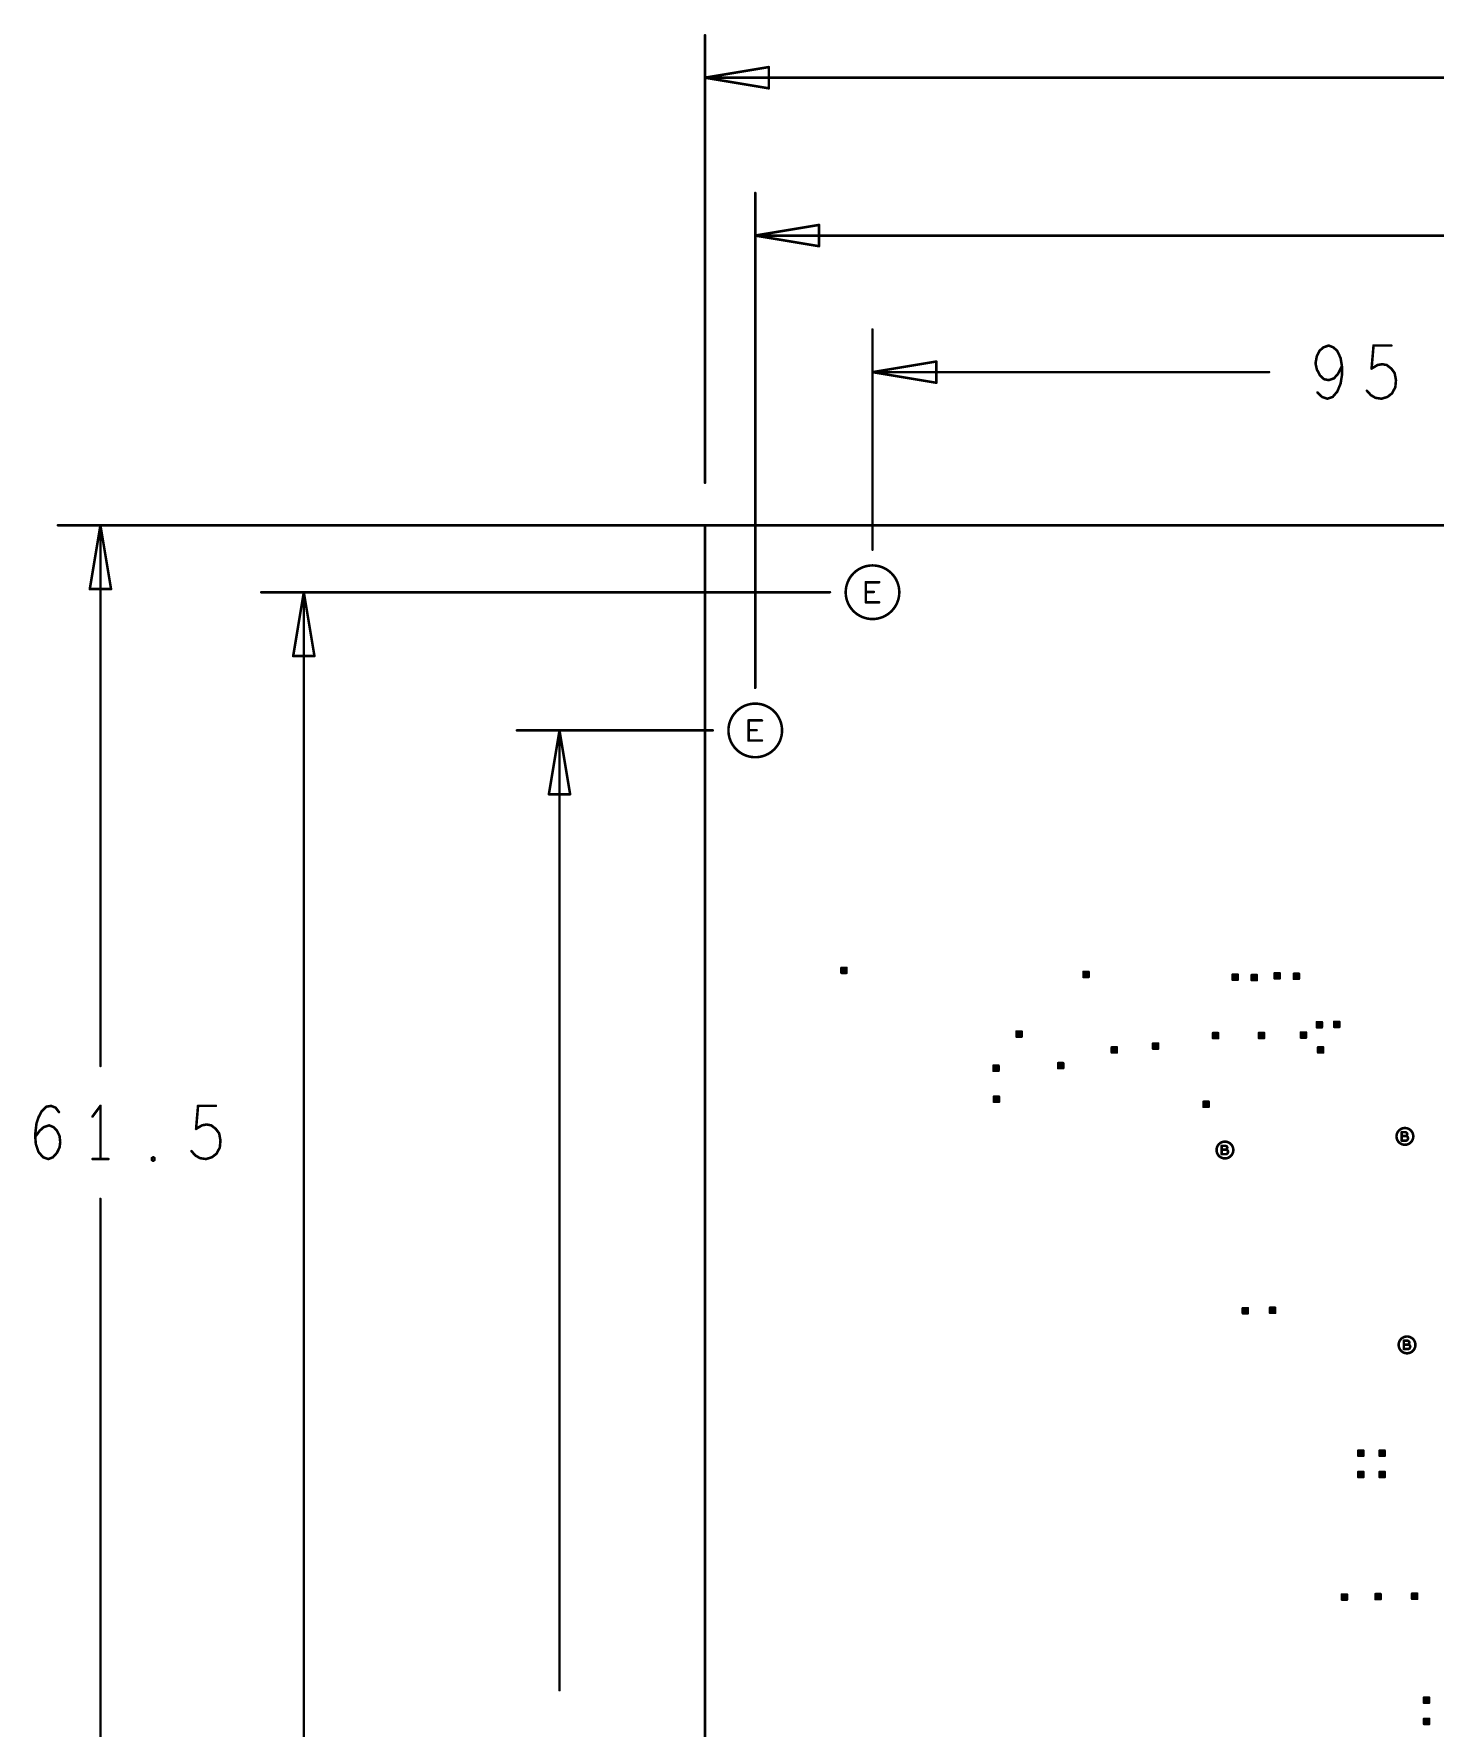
# Model space of a CAD drawing. Extents: x -18 to 16.1, y -6.6 to 15.5.
# Drawn here: x -1.577 to 1.716, y 3.167 to 7.149 of the extents above; entities that cross this region are included whole.
import ezdxf

# ---------------------------------------------------------------- set-up
doc = ezdxf.new("R2010")
doc.units = 0
doc.layers.get('0').update_dxf_attribs({"linetype": 'CONTINUOUS'})
doc.layers.add('FAB', color=13, linetype='CONTINUOUS')

# ---------------------------------------------------------------- blocks, each defined once
blk = doc.blocks.new('ROUND_1')
at = {"const_width": 0.003}
blk.add_lwpolyline([(-0.0015, 0, 1), (0.0015, 0, 1)], format="xyb", close=True, dxfattribs=at)

msp = doc.modelspace()

# ---------------------------------------------------------------- linework, layer by layer
at = {"layer": 'FAB', "const_width": 0.006}
for points in [[(0, 6.0941), (0, 7.146)], [(0.15, 7.071), (0, 7.046)], [(0, 7.046), (0.15, 7.021)], [(3.1957, 7.046), (0, 7.046)], [(0.15, 7.021), (0.15, 7.071)], [(0.1181, 5.6119), (0.1181, 6.775)], [(0.2681, 6.7), (0.1181, 6.675)], [(0.2681, 6.65), (0.2681, 6.7)], [(0.1181, 6.675), (0.2681, 6.65)], [(2.2567, 6.675), (0.1181, 6.675)], [(0.3937, 5.9367), (0.3937, 6.454)], [(1.4536, 6.4123), (1.4443, 6.404)], [(1.466, 6.4165), (1.4536, 6.4123)], [(1.4768, 6.4123), (1.466, 6.4165)], [(1.4861, 6.404), (1.4768, 6.4123)], [(1.5668, 6.3623), (1.5714, 6.4165)], [(1.5714, 6.4165), (1.6132, 6.4165)], [(0.5437, 6.379), (0.3937, 6.354)], [(0.5437, 6.329), (0.5437, 6.379)], [(1.4381, 6.3915), (1.435, 6.3748)], [(1.435, 6.3748), (1.4381, 6.3603)], [(1.4443, 6.404), (1.4381, 6.3915)], [(1.4939, 6.3873), (1.4861, 6.404)], [(1.4877, 6.3498), (1.497, 6.3686)], [(1.497, 6.3686), (1.4939, 6.3873)], [(1.497, 6.3457), (1.497, 6.3686)], [(1.5807, 6.3707), (1.5668, 6.3623)], [(1.5916, 6.3727), (1.5807, 6.3707)], [(1.6024, 6.3707), (1.5916, 6.3727)], [(1.6132, 6.3623), (1.6024, 6.3707)], [(0.3937, 6.354), (0.5437, 6.329)], [(1.3257, 6.354), (0.3937, 6.354)], [(1.4381, 6.3603), (1.4459, 6.3457)], [(1.4459, 6.3457), (1.4552, 6.3373)], [(1.4552, 6.3373), (1.466, 6.3352)], [(1.466, 6.3352), (1.4784, 6.3394)], [(1.4784, 6.3394), (1.4877, 6.3498)], [(1.4939, 6.3269), (1.497, 6.3457)], [(1.621, 6.3519), (1.6132, 6.3623)], [(1.6241, 6.3352), (1.621, 6.3519)], [(1.6226, 6.3186), (1.6241, 6.3352)], [(1.4396, 6.3061), (1.4505, 6.2957)], [(1.4505, 6.2957), (1.4629, 6.2915)], [(1.4629, 6.2915), (1.4753, 6.2957)], [(1.4753, 6.2957), (1.4861, 6.3082)], [(1.4861, 6.3082), (1.4939, 6.3269)], [(1.5559, 6.3102), (1.5652, 6.2998)], [(1.5652, 6.2998), (1.576, 6.2936)], [(1.576, 6.2936), (1.59, 6.2915)], [(1.59, 6.2915), (1.604, 6.2957)], [(1.604, 6.2957), (1.6148, 6.304)], [(1.6148, 6.304), (1.6226, 6.3186)], [(4.4276, 5.9941), (-1.521, 5.9941)], [(-1.421, 5.9941), (-1.446, 5.8441)], [(-1.396, 5.8441), (-1.421, 5.9941)], [(-1.421, 4.7233), (-1.421, 5.9941)], [(4.5276, 5.9941), (0, 5.9941)], [(0, 5.9941), (0, -0.3642)], [(0.378, 5.813), (0.378, 5.8602)], [(0.378, 5.8602), (0.4094, 5.8602)], [(-1.446, 5.8441), (-1.396, 5.8441)], [(0.2937, 5.8367), (-1.043, 5.8367)], [(-0.943, 5.8367), (-0.968, 5.6867)], [(-0.918, 5.6867), (-0.943, 5.8367)], [(-0.943, 2.6143), (-0.943, 5.8367)], [(0.3968, 5.8374), (0.378, 5.8374)], [(0.4094, 5.813), (0.378, 5.813)], [(-0.968, 5.6867), (-0.918, 5.6867)], [(0.1024, 5.4882), (0.1024, 5.5354)], [(0.1024, 5.5354), (0.1338, 5.5354)], [(0.0181, 5.5119), (-0.442, 5.5119)], [(-0.342, 5.5119), (-0.367, 5.3619)], [(-0.317, 5.3619), (-0.342, 5.5119)], [(-0.342, 3.2563), (-0.342, 5.5119)], [(0.1212, 5.5126), (0.1024, 5.5126)], [(0.1338, 5.4882), (0.1024, 5.4882)], [(-0.367, 5.3619), (-0.317, 5.3619)], [(0.3207, 4.942), (0.3207, 4.954)], [(0.3207, 4.954), (0.3327, 4.954)], [(0.3327, 4.942), (0.3207, 4.942)], [(0.3242, 4.945), (0.3267, 4.951)], [(0.3283, 4.9471), (0.3251, 4.9471)], [(0.3267, 4.951), (0.3292, 4.945)], [(0.3327, 4.954), (0.3327, 4.942)], [(0.8896, 4.9323), (0.8896, 4.9443)], [(0.8896, 4.9443), (0.9016, 4.9443)], [(0.8931, 4.9353), (0.8956, 4.9413)], [(0.8972, 4.9374), (0.894, 4.9374)], [(0.8956, 4.9413), (0.8981, 4.9353)], [(0.9016, 4.9443), (0.9016, 4.9323)], [(1.24, 4.926), (1.24, 4.938)], [(1.24, 4.938), (1.252, 4.938)], [(1.2435, 4.929), (1.246, 4.935)], [(1.246, 4.935), (1.2485, 4.929)], [(1.252, 4.938), (1.252, 4.926)], [(1.285, 4.925), (1.285, 4.937)], [(1.285, 4.937), (1.297, 4.937)], [(1.297, 4.937), (1.297, 4.925)], [(1.339, 4.929), (1.339, 4.941)], [(1.339, 4.941), (1.351, 4.941)], [(1.3425, 4.932), (1.345, 4.938)], [(1.345, 4.938), (1.3475, 4.932)], [(1.351, 4.941), (1.351, 4.929)], [(1.384, 4.928), (1.384, 4.94)], [(1.384, 4.94), (1.396, 4.94)], [(1.3875, 4.931), (1.39, 4.937)], [(1.39, 4.937), (1.3925, 4.931)], [(1.396, 4.94), (1.396, 4.928)], [(0.9016, 4.9323), (0.8896, 4.9323)], [(1.252, 4.926), (1.24, 4.926)], [(1.2476, 4.9311), (1.2444, 4.9311)], [(1.297, 4.925), (1.285, 4.925)], [(1.2885, 4.928), (1.291, 4.934)], [(1.2926, 4.9301), (1.2894, 4.9301)], [(1.291, 4.934), (1.2935, 4.928)], [(1.351, 4.929), (1.339, 4.929)], [(1.3466, 4.9341), (1.3434, 4.9341)], [(1.396, 4.928), (1.384, 4.928)], [(1.3916, 4.9331), (1.3884, 4.9331)], [(1.438, 4.8141), (1.438, 4.8261)], [(1.438, 4.8261), (1.45, 4.8261)], [(1.4415, 4.8171), (1.444, 4.8231)], [(1.4456, 4.8192), (1.4424, 4.8192)], [(1.444, 4.8231), (1.4465, 4.8171)], [(1.45, 4.8261), (1.45, 4.8141)], [(1.479, 4.815), (1.479, 4.827)], [(1.479, 4.827), (1.491, 4.827)], [(1.4825, 4.818), (1.485, 4.824)], [(1.4866, 4.8201), (1.4834, 4.8201)], [(1.485, 4.824), (1.4875, 4.818)], [(1.491, 4.827), (1.491, 4.815)], [(0.7322, 4.7922), (0.7322, 4.8042)], [(0.7322, 4.8042), (0.7442, 4.8042)], [(0.7442, 4.7922), (0.7322, 4.7922)], [(0.7357, 4.7952), (0.7382, 4.8012)], [(0.7398, 4.7973), (0.7366, 4.7973)], [(0.7382, 4.8012), (0.7407, 4.7952)], [(0.7442, 4.8042), (0.7442, 4.7922)], [(1.053, 4.764), (1.053, 4.776)], [(1.053, 4.776), (1.065, 4.776)], [(1.065, 4.776), (1.065, 4.764)], [(1.194, 4.7886), (1.194, 4.8006)], [(1.194, 4.8006), (1.206, 4.8006)], [(1.206, 4.7886), (1.194, 4.7886)], [(1.1975, 4.7916), (1.2, 4.7976)], [(1.2016, 4.7937), (1.1984, 4.7937)], [(1.2, 4.7976), (1.2025, 4.7916)], [(1.206, 4.8006), (1.206, 4.7886)], [(1.302, 4.7889), (1.302, 4.8009)], [(1.302, 4.8009), (1.314, 4.8009)], [(1.314, 4.7889), (1.302, 4.7889)], [(1.3055, 4.7919), (1.308, 4.7979)], [(1.3096, 4.794), (1.3064, 4.794)], [(1.308, 4.7979), (1.3105, 4.7919)], [(1.314, 4.8009), (1.314, 4.7889)], [(1.4007, 4.79), (1.4007, 4.802)], [(1.4007, 4.802), (1.4127, 4.802)], [(1.4127, 4.79), (1.4007, 4.79)], [(1.4042, 4.793), (1.4067, 4.799)], [(1.4083, 4.7951), (1.4051, 4.7951)], [(1.4067, 4.799), (1.4092, 4.793)], [(1.4127, 4.802), (1.4127, 4.79)], [(1.45, 4.8141), (1.438, 4.8141)], [(1.491, 4.815), (1.479, 4.815)], [(0.9561, 4.7551), (0.9561, 4.7671)], [(0.9561, 4.7671), (0.9681, 4.7671)], [(0.9681, 4.7551), (0.9561, 4.7551)], [(0.9596, 4.7581), (0.9621, 4.7641)], [(0.9637, 4.7602), (0.9605, 4.7602)], [(0.9621, 4.7641), (0.9646, 4.7581)], [(0.9681, 4.7671), (0.9681, 4.7551)], [(1.065, 4.764), (1.053, 4.764)], [(1.0565, 4.767), (1.059, 4.773)], [(1.0606, 4.7691), (1.0574, 4.7691)], [(1.059, 4.773), (1.0615, 4.767)], [(1.441, 4.7551), (1.441, 4.7671)], [(1.441, 4.7671), (1.453, 4.7671)], [(1.453, 4.7551), (1.441, 4.7551)], [(1.4445, 4.7581), (1.447, 4.7641)], [(1.4486, 4.7602), (1.4454, 4.7602)], [(1.447, 4.7641), (1.4495, 4.7581)], [(1.453, 4.7671), (1.453, 4.7551)], [(0.678, 4.712), (0.678, 4.724)], [(0.678, 4.724), (0.69, 4.724)], [(0.69, 4.712), (0.678, 4.712)], [(0.6815, 4.715), (0.684, 4.721)], [(0.6856, 4.7171), (0.6824, 4.7171)], [(0.684, 4.721), (0.6865, 4.715)], [(0.69, 4.724), (0.69, 4.712)], [(0.83, 4.718), (0.83, 4.73)], [(0.83, 4.73), (0.842, 4.73)], [(0.842, 4.718), (0.83, 4.718)], [(0.8335, 4.721), (0.836, 4.727)], [(0.8376, 4.7231), (0.8344, 4.7231)], [(0.836, 4.727), (0.8385, 4.721)], [(0.842, 4.73), (0.842, 4.718)], [(-1.5667, 4.6024), (-1.559, 4.617)], [(-1.559, 4.617), (-1.5481, 4.6274)], [(-1.5481, 4.6274), (-1.5373, 4.6295)], [(-1.5373, 4.6295), (-1.5264, 4.6253)], [(-1.5264, 4.6253), (-1.5186, 4.6149)], [(-1.421, 4.6295), (-1.4396, 4.6045)], [(-1.421, 4.5045), (-1.421, 4.6295)], [(-1.1962, 4.5753), (-1.1916, 4.6295)], [(-1.1916, 4.6295), (-1.1498, 4.6295)], [(0.679, 4.6391), (0.679, 4.6511)], [(0.679, 4.6511), (0.691, 4.6511)], [(0.691, 4.6391), (0.679, 4.6391)], [(0.6825, 4.6421), (0.685, 4.6481)], [(0.6866, 4.6442), (0.6834, 4.6442)], [(0.685, 4.6481), (0.6875, 4.6421)], [(0.691, 4.6511), (0.691, 4.6391)], [(1.1718, 4.6272), (1.1718, 4.6392)], [(1.1718, 4.6392), (1.1838, 4.6392)], [(1.1838, 4.6272), (1.1718, 4.6272)], [(1.1753, 4.6302), (1.1778, 4.6362)], [(1.1794, 4.6323), (1.1762, 4.6323)], [(1.1778, 4.6362), (1.1803, 4.6302)], [(1.1838, 4.6392), (1.1838, 4.6272)], [(-1.5745, 4.5607), (-1.5714, 4.5878)], [(-1.5714, 4.5878), (-1.5667, 4.6024)], [(-1.5636, 4.5712), (-1.5543, 4.5795)], [(-1.5543, 4.5795), (-1.5419, 4.5837)], [(-1.5419, 4.5837), (-1.531, 4.5795)], [(-1.531, 4.5795), (-1.5233, 4.5712)], [(-1.1823, 4.5837), (-1.1962, 4.5753)], [(-1.1714, 4.5857), (-1.1823, 4.5837)], [(-1.1606, 4.5837), (-1.1714, 4.5857)], [(-1.1498, 4.5753), (-1.1606, 4.5837)], [(-1.5745, 4.5566), (-1.5636, 4.5712)], [(-1.5729, 4.5399), (-1.5745, 4.5607)], [(-1.5667, 4.5212), (-1.5729, 4.5399)], [(-1.5233, 4.5712), (-1.5171, 4.5587)], [(-1.5171, 4.5587), (-1.5155, 4.5441)], [(-1.5155, 4.5441), (-1.5171, 4.5316)], [(-1.142, 4.5649), (-1.1498, 4.5753)], [(-1.1389, 4.5482), (-1.142, 4.5649)], [(-1.1404, 4.5316), (-1.1389, 4.5482)], [(1.6464, 4.5676), (1.6375, 4.5676)], [(1.6375, 4.5676), (1.6375, 4.5479)], [(1.6477, 4.5584), (1.6375, 4.5584)], [(1.6375, 4.5479), (1.6484, 4.5479)], [(1.6487, 4.5666), (1.6464, 4.5676)], [(1.6477, 4.5584), (1.649, 4.5594)], [(1.65, 4.5578), (1.6477, 4.5584)], [(1.6484, 4.5479), (1.6507, 4.5492)], [(1.65, 4.5653), (1.6487, 4.5666)], [(1.649, 4.5594), (1.65, 4.561)], [(1.6507, 4.5633), (1.65, 4.5653)], [(1.65, 4.561), (1.6507, 4.5633)], [(1.652, 4.5558), (1.65, 4.5578)], [(1.6507, 4.5492), (1.652, 4.5512)], [(1.6527, 4.5535), (1.652, 4.5558)], [(1.652, 4.5512), (1.6527, 4.5535)], [(-1.5558, 4.5087), (-1.5667, 4.5212)], [(-1.5434, 4.5045), (-1.5558, 4.5087)], [(-1.5326, 4.5087), (-1.5434, 4.5045)], [(-1.5233, 4.5191), (-1.5326, 4.5087)], [(-1.5171, 4.5316), (-1.5233, 4.5191)], [(-1.4396, 4.5045), (-1.4024, 4.5045)], [(-1.3001, 4.5066), (-1.297, 4.5087)], [(-1.3001, 4.5024), (-1.3001, 4.5066)], [(-1.297, 4.5003), (-1.3001, 4.5024)], [(-1.297, 4.5087), (-1.2939, 4.5066)], [(-1.2939, 4.5024), (-1.297, 4.5003)], [(-1.2939, 4.5066), (-1.2939, 4.5024)], [(-1.2071, 4.5232), (-1.1978, 4.5128)], [(-1.1978, 4.5128), (-1.187, 4.5066)], [(-1.187, 4.5066), (-1.173, 4.5045)], [(-1.173, 4.5045), (-1.159, 4.5087)], [(-1.159, 4.5087), (-1.1482, 4.517)], [(-1.1482, 4.517), (-1.1404, 4.5316)], [(1.2234, 4.5356), (1.2145, 4.5356)], [(1.2145, 4.5356), (1.2145, 4.5159)], [(1.2247, 4.5264), (1.2145, 4.5264)], [(1.2145, 4.5159), (1.2254, 4.5159)], [(1.2257, 4.5346), (1.2234, 4.5356)], [(1.2247, 4.5264), (1.226, 4.5274)], [(1.227, 4.5258), (1.2247, 4.5264)], [(1.2254, 4.5159), (1.2277, 4.5172)], [(1.227, 4.5333), (1.2257, 4.5346)], [(1.226, 4.5274), (1.227, 4.529)], [(1.2277, 4.5313), (1.227, 4.5333)], [(1.227, 4.529), (1.2277, 4.5313)], [(1.229, 4.5238), (1.227, 4.5258)], [(1.2277, 4.5172), (1.229, 4.5192)], [(1.2297, 4.5215), (1.229, 4.5238)], [(1.229, 4.5192), (1.2297, 4.5215)], [(-1.421, 4.4108), (-1.421, -0.3642)], [(1.264, 4.142), (1.264, 4.154)], [(1.264, 4.154), (1.276, 4.154)], [(1.276, 4.142), (1.264, 4.142)], [(1.2675, 4.145), (1.27, 4.151)], [(1.2716, 4.1471), (1.2684, 4.1471)], [(1.27, 4.151), (1.2725, 4.145)], [(1.276, 4.154), (1.276, 4.142)], [(1.328, 4.143), (1.328, 4.155)], [(1.328, 4.155), (1.34, 4.155)], [(1.34, 4.143), (1.328, 4.143)], [(1.3315, 4.146), (1.334, 4.152)], [(1.3356, 4.1481), (1.3324, 4.1481)], [(1.334, 4.152), (1.3365, 4.146)], [(1.34, 4.155), (1.34, 4.143)], [(1.6514, 4.0776), (1.6425, 4.0776)], [(1.6425, 4.0776), (1.6425, 4.0579)], [(1.6527, 4.0684), (1.6425, 4.0684)], [(1.6537, 4.0766), (1.6514, 4.0776)], [(1.6527, 4.0684), (1.654, 4.0694)], [(1.655, 4.0678), (1.6527, 4.0684)], [(1.6534, 4.0579), (1.6557, 4.0592)], [(1.655, 4.0753), (1.6537, 4.0766)], [(1.654, 4.0694), (1.655, 4.071)], [(1.6557, 4.0733), (1.655, 4.0753)], [(1.655, 4.071), (1.6557, 4.0733)], [(1.657, 4.0658), (1.655, 4.0678)], [(1.6557, 4.0592), (1.657, 4.0612)], [(1.6577, 4.0635), (1.657, 4.0658)], [(1.657, 4.0612), (1.6577, 4.0635)], [(1.6425, 4.0579), (1.6534, 4.0579)], [(1.5355, 3.8071), (1.5355, 3.8191)], [(1.5355, 3.8191), (1.5475, 3.8191)], [(1.5475, 3.8071), (1.5355, 3.8071)], [(1.539, 3.8101), (1.5415, 3.8161)], [(1.5431, 3.8122), (1.5399, 3.8122)], [(1.5415, 3.8161), (1.544, 3.8101)], [(1.5475, 3.8191), (1.5475, 3.8071)], [(1.5855, 3.8071), (1.5855, 3.8191)], [(1.5855, 3.8191), (1.5975, 3.8191)], [(1.5975, 3.8071), (1.5855, 3.8071)], [(1.589, 3.8101), (1.5915, 3.8161)], [(1.5931, 3.8122), (1.5899, 3.8122)], [(1.5915, 3.8161), (1.594, 3.8101)], [(1.5975, 3.8191), (1.5975, 3.8071)], [(1.5355, 3.7571), (1.5355, 3.7691)], [(1.5355, 3.7691), (1.5475, 3.7691)], [(1.5475, 3.7571), (1.5355, 3.7571)], [(1.539, 3.7601), (1.5415, 3.7661)], [(1.5431, 3.7622), (1.5399, 3.7622)], [(1.5415, 3.7661), (1.544, 3.7601)], [(1.5475, 3.7691), (1.5475, 3.7571)], [(1.5855, 3.7571), (1.5855, 3.7691)], [(1.5855, 3.7691), (1.5975, 3.7691)], [(1.5975, 3.7571), (1.5855, 3.7571)], [(1.589, 3.7601), (1.5915, 3.7661)], [(1.5931, 3.7622), (1.5899, 3.7622)], [(1.5915, 3.7661), (1.594, 3.7601)], [(1.5975, 3.7691), (1.5975, 3.7571)], [(1.497, 3.469), (1.497, 3.481)], [(1.497, 3.481), (1.509, 3.481)], [(1.509, 3.469), (1.497, 3.469)], [(1.5005, 3.472), (1.503, 3.478)], [(1.5046, 3.4741), (1.5014, 3.4741)], [(1.503, 3.478), (1.5055, 3.472)], [(1.509, 3.481), (1.509, 3.469)], [(1.576, 3.47), (1.576, 3.482)], [(1.576, 3.482), (1.588, 3.482)], [(1.588, 3.47), (1.576, 3.47)], [(1.5795, 3.473), (1.582, 3.479)], [(1.5836, 3.4751), (1.5804, 3.4751)], [(1.582, 3.479), (1.5845, 3.473)], [(1.588, 3.482), (1.588, 3.47)], [(1.662, 3.471), (1.662, 3.483)], [(1.662, 3.483), (1.674, 3.483)], [(1.674, 3.471), (1.662, 3.471)], [(1.6655, 3.474), (1.668, 3.48)], [(1.6696, 3.4761), (1.6664, 3.4761)], [(1.668, 3.48), (1.6705, 3.474)], [(1.674, 3.483), (1.674, 3.471)], [(1.69, 3.2267), (1.69, 3.2387)], [(1.69, 3.2387), (1.702, 3.2387)], [(1.702, 3.2267), (1.69, 3.2267)], [(1.6935, 3.2297), (1.696, 3.2357)], [(1.6976, 3.2318), (1.6944, 3.2318)], [(1.696, 3.2357), (1.6985, 3.2297)], [(1.702, 3.2387), (1.702, 3.2267)], [(1.69, 3.1767), (1.69, 3.1887)], [(1.69, 3.1887), (1.702, 3.1887)], [(1.6935, 3.1797), (1.696, 3.1857)], [(1.696, 3.1857), (1.6985, 3.1797)], [(1.702, 3.1887), (1.702, 3.1767)], [(1.702, 3.1767), (1.69, 3.1767)], [(1.6976, 3.1818), (1.6944, 3.1818)]]:
    msp.add_lwpolyline(points, dxfattribs=at)
for points in [[(0.3307, 5.8367, 1), (0.4567, 5.8367, 1)], [(0.0551, 5.5119, 1), (0.1811, 5.5119, 1)], [(1.6254, 4.5577, 1), (1.6648, 4.5577, 1)], [(1.2024, 4.5257, 1), (1.2418, 4.5257, 1)], [(1.6304, 4.0677, 1), (1.6698, 4.0677, 1)]]:
    msp.add_lwpolyline(points, format="xyb", close=True, dxfattribs=at)

# ---------------------------------------------------------------- block references
at = {"layer": 'FAB'}
for p in [(0, 7.146), (0, 7.046), (0, 7.046), (0, 7.046), (0.15, 7.071), (0.15, 7.071), (0.15, 7.021), (0.15, 7.021), (0.1181, 6.775), (0.2681, 6.7), (0.2681, 6.7), (0.1181, 6.675), (0.1181, 6.675), (0.1181, 6.675), (0.2681, 6.65), (0.2681, 6.65), (0.3937, 6.454), (1.4536, 6.4123), (1.4536, 6.4123), (1.466, 6.4165), (1.466, 6.4165), (1.4768, 6.4123), (1.4768, 6.4123), (1.5714, 6.4165), (1.5714, 6.4165), (1.6132, 6.4165), (0.5437, 6.379), (0.5437, 6.379), (1.435, 6.3748), (1.435, 6.3748), (1.4381, 6.3915), (1.4381, 6.3915), (1.4443, 6.404), (1.4443, 6.404), (1.4861, 6.404), (1.4861, 6.404), (1.4939, 6.3873), (1.4939, 6.3873), (1.497, 6.3686), (1.497, 6.3686), (1.497, 6.3686), (1.5807, 6.3707), (1.5807, 6.3707), (1.5916, 6.3727), (1.5916, 6.3727), (1.6024, 6.3707), (1.6024, 6.3707), (0.3937, 6.354), (0.3937, 6.354), (0.3937, 6.354), (0.5437, 6.329), (0.5437, 6.329), (1.3257, 6.354), (1.4381, 6.3603), (1.4381, 6.3603), (1.4459, 6.3457), (1.4459, 6.3457), (1.4552, 6.3373), (1.4552, 6.3373), (1.466, 6.3352), (1.466, 6.3352), (1.4784, 6.3394), (1.4784, 6.3394), (1.4877, 6.3498), (1.4877, 6.3498), (1.497, 6.3457), (1.497, 6.3457), (1.5668, 6.3623), (1.5668, 6.3623), (1.6132, 6.3623), (1.6132, 6.3623), (1.621, 6.3519), (1.621, 6.3519), (1.6241, 6.3352), (1.6241, 6.3352), (1.4396, 6.3061), (1.4505, 6.2957), (1.4505, 6.2957), (1.4629, 6.2915), (1.4629, 6.2915), (1.4753, 6.2957), (1.4753, 6.2957), (1.4861, 6.3082), (1.4861, 6.3082), (1.4939, 6.3269), (1.4939, 6.3269), (1.5559, 6.3102), (1.5652, 6.2998), (1.5652, 6.2998), (1.576, 6.2936), (1.576, 6.2936), (1.59, 6.2915), (1.59, 6.2915), (1.604, 6.2957), (1.604, 6.2957), (1.6148, 6.304), (1.6148, 6.304), (1.6226, 6.3186), (1.6226, 6.3186), (0, 6.0941), (-1.521, 5.9941), (-1.421, 5.9941), (-1.421, 5.9941), (-1.421, 5.9941), (0, 5.9941), (0, 5.9941), (0.3937, 5.9367), (0.378, 5.8602), (0.378, 5.8602), (0.4094, 5.8602), (-1.446, 5.8441), (-1.446, 5.8441), (-1.396, 5.8441), (-1.396, 5.8441), (-1.043, 5.8367), (-0.943, 5.8367), (-0.943, 5.8367), (-0.943, 5.8367), (0.2937, 5.8367), (0.378, 5.8374), (0.378, 5.813), (0.378, 5.813), (0.3968, 5.8374), (0.4094, 5.813), (-0.968, 5.6867), (-0.968, 5.6867), (-0.918, 5.6867), (-0.918, 5.6867), (0.1181, 5.6119), (0.1024, 5.5354), (0.1024, 5.5354), (0.1338, 5.5354), (-0.442, 5.5119), (-0.342, 5.5119), (-0.342, 5.5119), (-0.342, 5.5119), (0.0181, 5.5119), (0.1024, 5.5126), (0.1212, 5.5126), (0.1024, 5.4882), (0.1024, 5.4882), (0.1338, 5.4882), (-0.367, 5.3619), (-0.367, 5.3619), (-0.317, 5.3619), (-0.317, 5.3619), (0.3207, 4.954), (0.3207, 4.954), (0.3207, 4.942), (0.3207, 4.942), (0.3242, 4.945), (0.3251, 4.9471), (0.3267, 4.951), (0.3267, 4.951), (0.3283, 4.9471), (0.3292, 4.945), (0.3327, 4.954), (0.3327, 4.954), (0.3327, 4.942), (0.3327, 4.942), (0.8896, 4.9443), (0.8896, 4.9443), (0.8931, 4.9353), (0.894, 4.9374), (0.8956, 4.9413), (0.8956, 4.9413), (0.8972, 4.9374), (0.8981, 4.9353), (0.9016, 4.9443), (0.9016, 4.9443), (1.24, 4.938), (1.24, 4.938), (1.246, 4.935), (1.246, 4.935), (1.252, 4.938), (1.252, 4.938), (1.285, 4.937), (1.285, 4.937), (1.297, 4.937), (1.297, 4.937), (1.339, 4.941), (1.339, 4.941), (1.345, 4.938), (1.345, 4.938), (1.351, 4.941), (1.351, 4.941), (1.384, 4.94), (1.384, 4.94), (1.39, 4.937), (1.39, 4.937), (1.396, 4.94), (1.396, 4.94), (0.8896, 4.9323), (0.8896, 4.9323), (0.9016, 4.9323), (0.9016, 4.9323), (1.24, 4.926), (1.24, 4.926), (1.2435, 4.929), (1.2444, 4.9311), (1.2476, 4.9311), (1.2485, 4.929), (1.252, 4.926), (1.252, 4.926), (1.285, 4.925), (1.285, 4.925), (1.2885, 4.928), (1.2894, 4.9301), (1.291, 4.934), (1.291, 4.934), (1.2926, 4.9301), (1.2935, 4.928), (1.297, 4.925), (1.297, 4.925), (1.339, 4.929), (1.339, 4.929), (1.3425, 4.932), (1.3434, 4.9341), (1.3466, 4.9341), (1.3475, 4.932), (1.351, 4.929), (1.351, 4.929), (1.384, 4.928), (1.384, 4.928), (1.3875, 4.931), (1.3884, 4.9331), (1.3916, 4.9331), (1.3925, 4.931), (1.396, 4.928), (1.396, 4.928), (1.438, 4.8261), (1.438, 4.8261), (1.4415, 4.8171), (1.4424, 4.8192), (1.444, 4.8231), (1.444, 4.8231), (1.4456, 4.8192), (1.4465, 4.8171), (1.45, 4.8261), (1.45, 4.8261), (1.479, 4.827), (1.479, 4.827), (1.4825, 4.818), (1.4834, 4.8201), (1.485, 4.824), (1.485, 4.824), (1.4866, 4.8201), (1.4875, 4.818), (1.491, 4.827), (1.491, 4.827), (0.7322, 4.8042), (0.7322, 4.8042), (0.7322, 4.7922), (0.7322, 4.7922), (0.7357, 4.7952), (0.7366, 4.7973), (0.7382, 4.8012), (0.7382, 4.8012), (0.7398, 4.7973), (0.7407, 4.7952), (0.7442, 4.8042), (0.7442, 4.8042), (0.7442, 4.7922), (0.7442, 4.7922), (1.053, 4.776), (1.053, 4.776), (1.065, 4.776), (1.065, 4.776), (1.194, 4.8006), (1.194, 4.8006), (1.194, 4.7886), (1.194, 4.7886), (1.1975, 4.7916), (1.1984, 4.7937), (1.2, 4.7976), (1.2, 4.7976), (1.2016, 4.7937), (1.2025, 4.7916), (1.206, 4.8006), (1.206, 4.8006), (1.206, 4.7886), (1.206, 4.7886), (1.302, 4.8009), (1.302, 4.8009), (1.302, 4.7889), (1.302, 4.7889), (1.3055, 4.7919), (1.3064, 4.794), (1.308, 4.7979), (1.308, 4.7979), (1.3096, 4.794), (1.3105, 4.7919), (1.314, 4.8009), (1.314, 4.8009), (1.314, 4.7889), (1.314, 4.7889), (1.4007, 4.802), (1.4007, 4.802), (1.4007, 4.79), (1.4007, 4.79), (1.4042, 4.793), (1.4051, 4.7951), (1.4067, 4.799), (1.4067, 4.799), (1.4083, 4.7951), (1.4092, 4.793), (1.4127, 4.802), (1.4127, 4.802), (1.4127, 4.79), (1.4127, 4.79), (1.438, 4.8141), (1.438, 4.8141), (1.45, 4.8141), (1.45, 4.8141), (1.479, 4.815), (1.479, 4.815), (1.491, 4.815), (1.491, 4.815), (0.9561, 4.7671), (0.9561, 4.7671), (0.9561, 4.7551), (0.9561, 4.7551), (0.9596, 4.7581), (0.9605, 4.7602), (0.9621, 4.7641), (0.9621, 4.7641), (0.9637, 4.7602), (0.9646, 4.7581), (0.9681, 4.7671), (0.9681, 4.7671), (0.9681, 4.7551), (0.9681, 4.7551), (1.053, 4.764), (1.053, 4.764), (1.0565, 4.767), (1.0574, 4.7691), (1.059, 4.773), (1.059, 4.773), (1.0606, 4.7691), (1.0615, 4.767), (1.065, 4.764), (1.065, 4.764), (1.441, 4.7671), (1.441, 4.7671), (1.441, 4.7551), (1.441, 4.7551), (1.4445, 4.7581), (1.4454, 4.7602), (1.447, 4.7641), (1.447, 4.7641), (1.4486, 4.7602), (1.4495, 4.7581), (1.453, 4.7671), (1.453, 4.7671), (1.453, 4.7551), (1.453, 4.7551), (-1.421, 4.7233), (0.678, 4.724), (0.678, 4.724), (0.678, 4.712), (0.678, 4.712), (0.6815, 4.715), (0.6824, 4.7171), (0.684, 4.721), (0.684, 4.721), (0.6856, 4.7171), (0.6865, 4.715), (0.69, 4.724), (0.69, 4.724), (0.69, 4.712), (0.69, 4.712), (0.83, 4.73), (0.83, 4.73), (0.83, 4.718), (0.83, 4.718), (0.8335, 4.721), (0.8344, 4.7231), (0.836, 4.727), (0.836, 4.727), (0.8376, 4.7231), (0.8385, 4.721), (0.842, 4.73), (0.842, 4.73), (0.842, 4.718), (0.842, 4.718), (-1.559, 4.617), (-1.559, 4.617), (-1.5481, 4.6274), (-1.5481, 4.6274), (-1.5373, 4.6295), (-1.5373, 4.6295), (-1.5264, 4.6253), (-1.5264, 4.6253), (-1.421, 4.6295), (-1.421, 4.6295), (-1.1916, 4.6295), (-1.1916, 4.6295), (-1.1498, 4.6295), (0.679, 4.6511), (0.679, 4.6511), (0.679, 4.6391), (0.679, 4.6391), (0.6825, 4.6421), (0.6834, 4.6442), (0.685, 4.6481), (0.685, 4.6481), (0.6866, 4.6442), (0.6875, 4.6421), (0.691, 4.6511), (0.691, 4.6511), (0.691, 4.6391), (0.691, 4.6391), (1.1718, 4.6392), (1.1718, 4.6392), (1.1718, 4.6272), (1.1718, 4.6272), (1.1753, 4.6302), (1.1762, 4.6323), (1.1778, 4.6362), (1.1778, 4.6362), (1.1794, 4.6323), (1.1803, 4.6302), (1.1838, 4.6392), (1.1838, 4.6392), (1.1838, 4.6272), (1.1838, 4.6272), (-1.5714, 4.5878), (-1.5714, 4.5878), (-1.5667, 4.6024), (-1.5667, 4.6024), (-1.5543, 4.5795), (-1.5543, 4.5795), (-1.5419, 4.5837), (-1.5419, 4.5837), (-1.531, 4.5795), (-1.531, 4.5795), (-1.5186, 4.6149), (-1.4396, 4.6045), (-1.1823, 4.5837), (-1.1823, 4.5837), (-1.1714, 4.5857), (-1.1714, 4.5857), (-1.1606, 4.5837), (-1.1606, 4.5837), (-1.5745, 4.5607), (-1.5745, 4.5607), (-1.5745, 4.5566), (-1.5729, 4.5399), (-1.5729, 4.5399), (-1.5636, 4.5712), (-1.5636, 4.5712), (-1.5233, 4.5712), (-1.5233, 4.5712), (-1.5171, 4.5587), (-1.5171, 4.5587), (-1.5155, 4.5441), (-1.5155, 4.5441), (-1.1962, 4.5753), (-1.1962, 4.5753), (-1.1498, 4.5753), (-1.1498, 4.5753), (-1.142, 4.5649), (-1.142, 4.5649), (-1.1389, 4.5482), (-1.1389, 4.5482), (1.6375, 4.5676), (1.6375, 4.5676), (1.6375, 4.5584), (1.6375, 4.5479), (1.6375, 4.5479), (1.6464, 4.5676), (1.6464, 4.5676), (1.6477, 4.5584), (1.6477, 4.5584), (1.6477, 4.5584), (1.6484, 4.5479), (1.6484, 4.5479), (1.6487, 4.5666), (1.6487, 4.5666), (1.649, 4.5594), (1.649, 4.5594), (1.65, 4.5653), (1.65, 4.5653), (1.65, 4.561), (1.65, 4.561), (1.65, 4.5578), (1.65, 4.5578), (1.6507, 4.5633), (1.6507, 4.5633), (1.6507, 4.5492), (1.6507, 4.5492), (1.652, 4.5558), (1.652, 4.5558), (1.652, 4.5512), (1.652, 4.5512), (1.6527, 4.5535), (1.6527, 4.5535), (-1.5667, 4.5212), (-1.5667, 4.5212), (-1.5558, 4.5087), (-1.5558, 4.5087), (-1.5434, 4.5045), (-1.5434, 4.5045), (-1.5326, 4.5087), (-1.5326, 4.5087), (-1.5233, 4.5191), (-1.5233, 4.5191), (-1.5171, 4.5316), (-1.5171, 4.5316), (-1.4396, 4.5045), (-1.421, 4.5045), (-1.4024, 4.5045), (-1.3001, 4.5066), (-1.3001, 4.5066), (-1.3001, 4.5024), (-1.3001, 4.5024), (-1.297, 4.5087), (-1.297, 4.5087), (-1.297, 4.5003), (-1.297, 4.5003), (-1.2939, 4.5066), (-1.2939, 4.5066), (-1.2939, 4.5024), (-1.2939, 4.5024), (-1.2071, 4.5232), (-1.1978, 4.5128), (-1.1978, 4.5128), (-1.187, 4.5066), (-1.187, 4.5066), (-1.173, 4.5045), (-1.173, 4.5045), (-1.159, 4.5087), (-1.159, 4.5087), (-1.1482, 4.517), (-1.1482, 4.517), (-1.1404, 4.5316), (-1.1404, 4.5316), (1.2145, 4.5356), (1.2145, 4.5356), (1.2145, 4.5264), (1.2145, 4.5159), (1.2145, 4.5159), (1.2234, 4.5356), (1.2234, 4.5356), (1.2247, 4.5264), (1.2247, 4.5264), (1.2247, 4.5264), (1.2254, 4.5159), (1.2254, 4.5159), (1.2257, 4.5346), (1.2257, 4.5346), (1.226, 4.5274), (1.226, 4.5274), (1.227, 4.5333), (1.227, 4.5333), (1.227, 4.529), (1.227, 4.529), (1.227, 4.5258), (1.227, 4.5258), (1.2277, 4.5313), (1.2277, 4.5313), (1.2277, 4.5172), (1.2277, 4.5172), (1.229, 4.5238), (1.229, 4.5238), (1.229, 4.5192), (1.229, 4.5192), (1.2297, 4.5215), (1.2297, 4.5215), (-1.421, 4.4108), (1.264, 4.154), (1.264, 4.154), (1.264, 4.142), (1.264, 4.142), (1.2675, 4.145), (1.2684, 4.1471), (1.27, 4.151), (1.27, 4.151), (1.2716, 4.1471), (1.2725, 4.145), (1.276, 4.154), (1.276, 4.154), (1.276, 4.142), (1.276, 4.142), (1.328, 4.155), (1.328, 4.155), (1.328, 4.143), (1.328, 4.143), (1.3315, 4.146), (1.3324, 4.1481), (1.334, 4.152), (1.334, 4.152), (1.3356, 4.1481), (1.3365, 4.146), (1.34, 4.155), (1.34, 4.155), (1.34, 4.143), (1.34, 4.143), (1.6425, 4.0776), (1.6425, 4.0776), (1.6425, 4.0684), (1.6514, 4.0776), (1.6514, 4.0776), (1.6527, 4.0684), (1.6527, 4.0684), (1.6527, 4.0684), (1.6537, 4.0766), (1.6537, 4.0766), (1.654, 4.0694), (1.654, 4.0694), (1.655, 4.0753), (1.655, 4.0753), (1.655, 4.071), (1.655, 4.071), (1.655, 4.0678), (1.655, 4.0678), (1.6557, 4.0733), (1.6557, 4.0733), (1.6557, 4.0592), (1.6557, 4.0592), (1.657, 4.0658), (1.657, 4.0658), (1.657, 4.0612), (1.657, 4.0612), (1.6577, 4.0635), (1.6577, 4.0635), (1.6425, 4.0579), (1.6425, 4.0579), (1.6534, 4.0579), (1.6534, 4.0579), (1.5355, 3.8191), (1.5355, 3.8191), (1.5355, 3.8071), (1.5355, 3.8071), (1.539, 3.8101), (1.5399, 3.8122), (1.5415, 3.8161), (1.5415, 3.8161), (1.5431, 3.8122), (1.544, 3.8101), (1.5475, 3.8191), (1.5475, 3.8191), (1.5475, 3.8071), (1.5475, 3.8071), (1.5855, 3.8191), (1.5855, 3.8191), (1.5855, 3.8071), (1.5855, 3.8071), (1.589, 3.8101), (1.5899, 3.8122), (1.5915, 3.8161), (1.5915, 3.8161), (1.5931, 3.8122), (1.594, 3.8101), (1.5975, 3.8191), (1.5975, 3.8191), (1.5975, 3.8071), (1.5975, 3.8071), (1.5355, 3.7691), (1.5355, 3.7691), (1.5355, 3.7571), (1.5355, 3.7571), (1.539, 3.7601), (1.5399, 3.7622), (1.5415, 3.7661), (1.5415, 3.7661), (1.5431, 3.7622), (1.544, 3.7601), (1.5475, 3.7691), (1.5475, 3.7691), (1.5475, 3.7571), (1.5475, 3.7571), (1.5855, 3.7691), (1.5855, 3.7691), (1.5855, 3.7571), (1.5855, 3.7571), (1.589, 3.7601), (1.5899, 3.7622), (1.5915, 3.7661), (1.5915, 3.7661), (1.5931, 3.7622), (1.594, 3.7601), (1.5975, 3.7691), (1.5975, 3.7691), (1.5975, 3.7571), (1.5975, 3.7571), (1.497, 3.481), (1.497, 3.481), (1.497, 3.469), (1.497, 3.469), (1.5005, 3.472), (1.5014, 3.4741), (1.503, 3.478), (1.503, 3.478), (1.5046, 3.4741), (1.5055, 3.472), (1.509, 3.481), (1.509, 3.481), (1.509, 3.469), (1.509, 3.469), (1.576, 3.482), (1.576, 3.482), (1.576, 3.47), (1.576, 3.47), (1.5795, 3.473), (1.5804, 3.4751), (1.582, 3.479), (1.582, 3.479), (1.5836, 3.4751), (1.5845, 3.473), (1.588, 3.482), (1.588, 3.482), (1.588, 3.47), (1.588, 3.47), (1.662, 3.483), (1.662, 3.483), (1.662, 3.471), (1.662, 3.471), (1.6655, 3.474), (1.6664, 3.4761), (1.668, 3.48), (1.668, 3.48), (1.6696, 3.4761), (1.6705, 3.474), (1.674, 3.483), (1.674, 3.483), (1.674, 3.471), (1.674, 3.471), (-0.342, 3.2563), (1.69, 3.2387), (1.69, 3.2387), (1.69, 3.2267), (1.69, 3.2267), (1.6935, 3.2297), (1.6944, 3.2318), (1.696, 3.2357), (1.696, 3.2357), (1.6976, 3.2318), (1.6985, 3.2297), (1.702, 3.2387), (1.702, 3.2387), (1.702, 3.2267), (1.702, 3.2267), (1.69, 3.1887), (1.69, 3.1887), (1.696, 3.1857), (1.696, 3.1857), (1.702, 3.1887), (1.702, 3.1887), (1.69, 3.1767), (1.69, 3.1767), (1.6935, 3.1797), (1.6944, 3.1818), (1.6976, 3.1818), (1.6985, 3.1797), (1.702, 3.1767), (1.702, 3.1767)]:
    msp.add_blockref('ROUND_1', p, dxfattribs=at)

doc.saveas('drawing.dxf')
